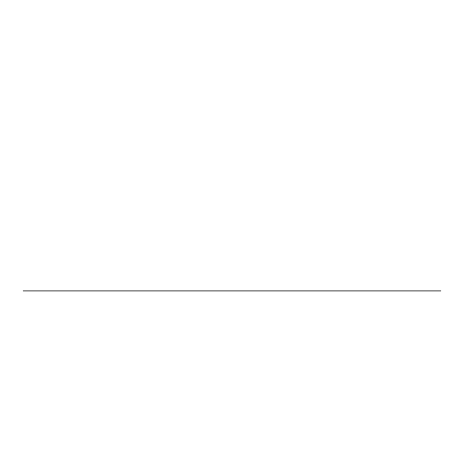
<?xml version="1.0" encoding="UTF-8"?>
<svg xmlns="http://www.w3.org/2000/svg" width="464" height="464" viewBox="0 0 464 464"><rect width="100%" height="100%" fill="white"/><g stroke="black" fill="none" stroke-linecap="round" stroke-linejoin="round"><path stroke-width="0.7" d="M23.2 290.905L440.8 290.905"/></g></svg>
